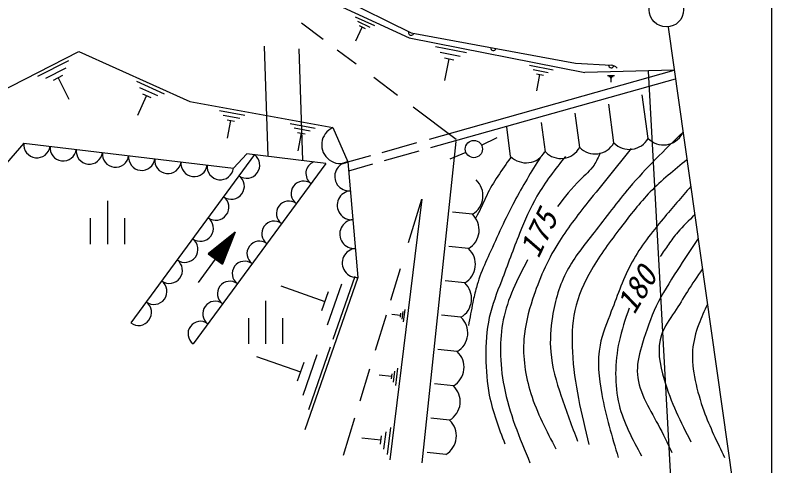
# Model space of a CAD drawing. Units: millimetres, scale not verified. Extents: x 40000 to 680000, y 20000 to 380000.
# Drawn here: x 535156 to 579000, y 259084 to 285195 of the extents above; entities that cross this region are included whole.
import ezdxf
from ezdxf.enums import TextEntityAlignment as Align

# ---------------------------------------------------------------- set-up
doc = ezdxf.new("R2010")
doc.units = ezdxf.units.MM
doc.header["$LTSCALE"] = 1000
for name, color, linetype, lineweight in [('M-BGD', 7, 'Continuous', 25), ('M-BMK-SRVR', 3, 'Continuous', 25), ('M-STR-STRC', 7, 'Continuous', 25), ('M-TTL-BAND', 7, 'Continuous', 25)]:
    doc.layers.add(name, color=color, linetype=linetype, lineweight=lineweight)
doc.styles.add('ＭＳ ゴシック', font='')
doc.styles.get('ＭＳ ゴシック').set_extended_font_data('MS Gothic')

msp = doc.modelspace()

# ---------------------------------------------------------------- linework, layer by layer
at = {"layer": 'M-BGD'}
for p, q in [((552039, 287176), (558099, 284175)), ((552167, 286567), (557986, 283881)), ((554865, 285105), (555985, 284585)), ((551753, 284746), (552999, 283808)), ((554985, 284845), (555715, 284505)), ((555095, 284585), (555435, 284425)), ((554905, 283715), (555265, 284505)), ((558099, 284175), (567631, 282410)), ((557986, 283881), (568169, 281867)), ((549819, 277015), (549612, 283393)), ((551829, 276766), (551618, 283247)), ((559515, 283375), (561305, 283025)), ((533592, 280412), (538851, 283098)), ((538851, 283098), (545285, 280188)), ((553814, 283194), (554907, 282372)), ((559775, 283045), (560945, 282825)), ((536465, 281655), (538275, 282575)), ((560035, 282715), (560575, 282615)), ((560055, 281415), (560305, 282665)), ((567631, 282410), (569691, 282293)), ((536925, 281545), (538105, 282145)), ((559164, 278017), (573347, 282004)), ((564965, 282295), (566325, 282025)), ((565165, 282045), (566045, 281875)), ((573347, 282004), (568169, 281867)), ((537375, 281435), (537925, 281715)), ((538295, 280305), (537655, 281575)), ((555937, 281597), (557310, 280563)), ((559246, 277521), (573418, 281504)), ((565355, 281795), (565765, 281715)), ((565375, 280805), (565565, 281755)), ((569485, 281695), (569875, 281705)), ((569555, 281635), (569805, 281645)), ((569625, 281575), (569735, 281585)), ((569685, 281305), (569685, 281585)), ((542185, 281365), (543785, 280645)), ((542365, 281005), (543405, 280535)), ((542535, 280635), (543015, 280415)), ((542265, 279405), (542775, 280525)), ((545285, 280188), (553566, 278678)), ((571831, 278055), (571495, 280586)), ((558213, 279883), (560708, 278005)), ((569848, 277793), (569549, 280047)), ((546995, 279665), (548465, 279405)), ((547215, 279405), (548175, 279235)), ((567866, 277530), (567603, 279507)), ((547435, 279135), (547875, 279055)), ((547465, 278065), (547655, 279095)), ((551095, 278925), (552545, 278655)), ((565883, 277267), (565658, 278967)), ((551315, 278665), (552255, 278485)), ((553566, 278678), (554438, 276689)), ((563865, 277015), (563640, 278715)), ((551525, 278395), (551955, 278315)), ((551555, 277335), (551745, 278355)), ((562182, 277660), (563078, 278103)), ((535662, 277783), (534411, 276325)), ((535662, 277783), (547803, 276328)), ((556414, 277244), (558431, 277811)), ((560694, 277869), (558714, 259263)), ((549024, 277113), (541853, 267362)), ((548587, 277167), (547803, 276328)), ((553149, 276603), (548587, 277167)), ((556563, 276767), (558561, 277329)), ((561273, 277244), (560351, 276856)), ((554438, 276689), (555758, 277060)), ((554438, 276689), (555021, 270005)), ((553149, 276603), (545465, 266159)), ((554482, 276182), (555889, 276577)), ((558714, 274537), (556867, 259431)), ((557947, 272031), (558714, 274537)), ((540510, 274430), (540510, 271930)), ((561646, 273658), (560497, 273785)), ((539510, 273430), (539510, 271930)), ((541510, 271930), (541510, 273430)), ((545772, 269714), (547900, 272625)), ((547900, 272625), (546342, 271371)), ((547900, 272625), (547178, 270760)), ((547497, 272300), (547713, 272142)), ((547537, 272333), (547732, 272191)), ((547577, 272365), (547751, 272239)), ((547618, 272398), (547769, 272287)), ((547658, 272430), (547788, 272335)), ((547698, 272463), (547807, 272384)), ((547739, 272495), (547825, 272432)), ((547779, 272528), (547844, 272480)), ((547819, 272560), (547863, 272529)), ((547860, 272593), (547881, 272577)), ((546932, 271846), (547452, 271467)), ((546973, 271878), (547470, 271515)), ((547013, 271911), (547489, 271563)), ((547053, 271943), (547508, 271611)), ((547094, 271976), (547526, 271660)), ((547134, 272008), (547545, 271708)), ((547174, 272041), (547564, 271756)), ((547215, 272073), (547582, 271804)), ((547255, 272106), (547601, 271853)), ((547295, 272138), (547620, 271901)), ((547336, 272171), (547638, 271949)), ((547376, 272203), (547657, 271998)), ((547416, 272236), (547676, 272046)), ((547457, 272268), (547694, 272094)), ((546408, 271424), (547209, 270839)), ((546449, 271456), (547227, 270887)), ((546489, 271489), (547246, 270936)), ((546529, 271521), (547265, 270984)), ((546570, 271554), (547283, 271032)), ((546610, 271586), (547302, 271080)), ((546650, 271619), (547321, 271129)), ((546690, 271651), (547339, 271177)), ((546731, 271684), (547358, 271225)), ((546771, 271716), (547377, 271273)), ((546811, 271749), (547396, 271322)), ((546852, 271781), (547414, 271370)), ((546892, 271814), (547433, 271418)), ((561427, 271670), (560287, 271796)), ((546342, 271371), (547178, 270760)), ((546368, 271391), (547190, 270791)), ((556926, 268689), (557483, 270511)), ((555021, 270005), (551944, 261165)), ((554835, 270055), (553555, 266405)), ((561207, 269682), (560077, 269807)), ((550545, 269505), (553105, 268615)), ((554065, 269615), (553235, 267235)), ((553295, 269165), (552905, 268065)), ((549668, 268646), (549668, 266146)), ((557485, 267925), (557465, 267705)), ((557615, 268035), (557555, 267575)), ((557735, 268145), (557645, 267435)), ((548668, 267646), (548668, 266146)), ((550668, 266146), (550668, 267646)), ((556039, 265789), (556663, 267828)), ((556975, 267875), (557475, 267815)), ((560988, 267694), (559866, 267818)), ((553405, 265965), (552145, 262335)), ((560768, 265707), (559656, 265829)), ((549145, 265415), (551685, 264535)), ((552645, 265525), (551825, 263165)), ((551875, 265075), (551495, 263985)), ((555139, 262843), (555707, 264700)), ((556975, 264415), (556935, 264125)), ((557145, 264575), (557065, 263935)), ((557315, 264735), (557195, 263735)), ((556255, 264355), (556955, 264275)), ((560549, 263719), (559446, 263840)), ((554182, 259711), (554839, 261862)), ((560330, 261731), (559235, 261851)), ((556625, 261065), (556505, 260045)), ((556895, 261305), (556705, 259745)), ((555245, 260715), (556335, 260585)), ((556355, 260815), (556305, 260345)), ((560110, 259743), (559025, 259863))]:
    msp.add_line(p, q, dxfattribs=at)
msp.add_circle((561734, 277438), 500, dxfattribs=at)
for centre, radius, start, end in [((558099, 284175), 150, 153.6579, 349.5085), ((562865, 283293), 150, 169.5085, 349.5085), ((569691, 282293), 150, 176.7295, 356.7295), ((569662, 281793), 500, 41.7295, 86.7295), ((554002, 277683), 1086, 113.6716, 293.6716), ((570741, 278668), 1250, 224.4219, 330.6821), ((572724, 278930), 1250, 224.4219, 330.6821), ((536421, 277692), 764, 173.1676, 353.1676), ((537939, 277510), 764, 173.1676, 353.1676), ((568758, 278405), 1250, 224.4219, 330.6821), ((539456, 277328), 764, 173.1676, 353.1676), ((540974, 277146), 764, 173.1676, 353.1676), ((548576, 276504), 756, 233.668, 53.668), ((564758, 277890), 1250, 224.4219, 330.6821), ((566776, 278142), 1250, 224.4219, 330.6821), ((542491, 276964), 764, 173.1676, 353.1676), ((544009, 276782), 764, 173.1676, 353.1676), ((545527, 276601), 764, 173.1676, 353.1676), ((552722, 276023), 720, 112.2519, 233.6566), ((554511, 275854), 839, 94.9841, 274.9841), ((547044, 276419), 764, 173.1676, 353.1676), ((547680, 275285), 756, 233.668, 53.668), ((551868, 274862), 720, 53.6566, 233.6566), ((561011, 274735), 1250, 300.5705, 46.8308), ((554657, 274183), 839, 94.9841, 274.9841), ((546783, 274066), 756, 233.668, 53.668), ((551014, 273702), 720, 53.6566, 233.6566), ((560791, 272747), 1250, 300.5705, 46.8308), ((545887, 272847), 756, 233.668, 53.668), ((550161, 272541), 720, 53.6566, 233.6566), ((554802, 272512), 839, 94.9841, 274.9841), ((544991, 271628), 756, 233.668, 53.668), ((549307, 271381), 720, 53.6566, 233.6566), ((554948, 270841), 839, 94.9841, 274.9841), ((560572, 270759), 1250, 300.5705, 46.8308), ((544094, 270409), 756, 233.668, 53.668), ((548453, 270220), 720, 53.6566, 233.6566), ((543198, 269191), 756, 233.668, 53.668), ((547599, 269060), 720, 53.6566, 233.6566), ((560352, 268771), 1250, 300.5705, 46.8308), ((542301, 267972), 756, 233.668, 53.668), ((546745, 267899), 720, 53.6566, 233.6566), ((545891, 266739), 720, 53.6566, 233.6566), ((560133, 266783), 1250, 300.5705, 46.8308), ((559913, 264795), 1250, 300.5705, 46.8308), ((559694, 262807), 1250, 300.5705, 46.8308), ((559474, 260819), 1250, 300.5705, 46.8308)]:
    msp.add_arc(centre, radius, start, end, dxfattribs=at)
for points, knots in [([(573855, 278421), (572784, 277379), (571713, 276338), (570750, 275206), (570035, 274366), (569380, 273476), (568695, 272600), (568138, 271888), (567561, 271185), (567141, 270394), (566707, 269576), (566439, 268664), (566289, 267737), (566178, 267054), (566130, 266363), (566189, 265682), (566263, 264813), (566511, 263960), (566790, 263125), (567085, 262243), (567414, 261381), (567743, 260519)], [0, 0, 0, 0, 1, 1, 1, 2, 2, 2, 3, 3, 3, 4, 4, 4, 5, 5, 5, 6, 6, 6, 7, 7, 7, 7]), ([(570851, 277462), (570013, 276429), (569175, 275397), (568344, 274354), (567724, 273576), (567108, 272793), (566590, 271948), (565977, 270948), (565501, 269863), (565136, 268740), (564891, 267987), (564696, 267218), (564635, 266434), (564552, 265376), (564715, 264292), (565036, 263276), (565391, 262151), (565940, 261109), (566489, 260068)], [0, 0, 0, 0, 1, 1, 1, 2, 2, 2, 3, 3, 3, 4, 4, 4, 5, 5, 5, 6, 6, 6, 6]), ([(569046, 277211), (568943, 276968), (568839, 276724), (568695, 276510), (568480, 276189), (568174, 275933), (567893, 275657), (567405, 275179), (566991, 274644), (566578, 274109)], [0, 0, 0, 0, 1, 1, 1, 2, 2, 2, 3, 3, 3, 3]), ([(565587, 276961), (565067, 276118), (564547, 275276), (564083, 274404), (563554, 273409), (563097, 272375), (562630, 271346), (562438, 270924), (562245, 270503), (562086, 270069), (562008, 269856), (561938, 269640), (561878, 269421), (561799, 269135), (561737, 268845), (561677, 268554), (561585, 268107), (561499, 267658), (561414, 267210)], [0, 0, 0, 0, 1, 1, 1, 2, 2, 2, 3, 3, 3, 4, 4, 4, 5, 5, 5, 6, 6, 6, 6]), ([(563861, 276934), (563359, 276230), (562857, 275527), (562479, 274755), (562292, 274373), (562136, 273974), (561928, 273602), (561900, 273553), (561872, 273505), (561844, 273456)], [0, 0, 0, 0, 1, 1, 1, 2, 2, 2, 3, 3, 3, 3]), ([(567041, 277011), (566450, 276266), (565859, 275521), (565387, 274705), (564991, 274021), (564678, 273287), (564384, 272549), (564019, 271634), (563685, 270714), (563331, 269792), (563066, 269100), (562790, 268406), (562630, 267687), (562463, 266937), (562422, 266158), (562429, 265381), (562436, 264638), (562486, 263896), (562630, 263176), (562820, 262216), (563176, 261292), (563532, 260368)], [0, 0, 0, 0, 1, 1, 1, 2, 2, 2, 3, 3, 3, 4, 4, 4, 5, 5, 5, 6, 6, 6, 7, 7, 7, 7]), ([(574082, 276814), (573345, 276221), (572608, 275629), (571953, 274956), (571335, 274319), (570790, 273610), (570249, 272900), (569643, 272106), (569042, 271312), (568545, 270444), (568122, 269706), (567773, 268915), (567592, 268088), (567420, 267304), (567399, 266488), (567442, 265682), (567539, 263861), (567967, 262089), (568394, 260318)], [0, 0, 0, 0, 1, 1, 1, 2, 2, 2, 3, 3, 3, 4, 4, 4, 5, 5, 5, 6, 6, 6, 6]), ([(574302, 275262), (573767, 274647), (573232, 274031), (572705, 273402), (572042, 272608), (571391, 271793), (570901, 270895), (570408, 269994), (570076, 269010), (569698, 268038), (569446, 267392), (569173, 266751), (569046, 266083), (568869, 265156), (568971, 264175), (569146, 263226), (569378, 261970), (569738, 260768), (570099, 259566)], [0, 0, 0, 0, 1, 1, 1, 2, 2, 2, 3, 3, 3, 4, 4, 4, 5, 5, 5, 6, 6, 6, 6]), ([(574535, 273622), (574192, 273300), (573850, 272977), (573547, 272620), (573356, 272395), (573181, 272157), (573011, 271915), (572848, 271683), (572690, 271447), (572532, 271211)], [0, 0, 0, 0, 1, 1, 1, 2, 2, 2, 3, 3, 3, 3]), ([(574729, 272251), (574320, 271634), (573912, 271017), (573507, 270394), (573074, 269726), (572645, 269050), (572304, 268339), (571975, 267651), (571727, 266931), (571502, 266183), (571343, 265653), (571195, 265109), (571201, 264579), (571214, 263497), (571867, 262473), (572404, 261471), (572694, 260932), (572950, 260400), (573207, 259867)], [0, 0, 0, 0, 1, 1, 1, 2, 2, 2, 3, 3, 3, 4, 4, 4, 5, 5, 5, 6, 6, 6, 6]), ([(564846, 271016), (564261, 269887), (563676, 268757), (563432, 267537), (563314, 266948), (563275, 266339), (563281, 265732), (563288, 265040), (563354, 264351), (563482, 263677), (563771, 262155), (564378, 260711), (564986, 259266)], [0, 0, 0, 0, 1, 1, 1, 2, 2, 2, 3, 3, 3, 4, 4, 4, 4]), ([(574979, 270490), (574682, 270060), (574386, 269630), (574109, 269191), (573857, 268793), (573621, 268387), (573357, 267988), (573077, 267564), (572766, 267147), (572605, 266684), (572326, 265883), (572497, 264946), (572755, 264078), (573144, 262771), (573726, 261620), (574309, 260469)], [0, 0, 0, 0, 1, 1, 1, 2, 2, 2, 3, 3, 3, 4, 4, 4, 5, 5, 5, 5]), ([(575268, 268447), (575088, 268065), (574908, 267683), (574760, 267286), (574581, 266802), (574449, 266295), (574410, 265782), (574365, 265198), (574441, 264606), (574560, 264028), (574684, 263429), (574854, 262844), (575061, 262273), (575398, 261347), (575831, 260456), (576264, 259566)], [0, 0, 0, 0, 1, 1, 1, 2, 2, 2, 3, 3, 3, 4, 4, 4, 5, 5, 5, 5]), ([(570729, 268224), (570510, 267583), (570291, 266942), (570149, 266283), (570017, 265676), (569950, 265054), (569948, 264429), (569946, 263820), (570005, 263209), (570149, 262624), (570404, 261583), (570928, 260625), (571452, 259667)], [0, 0, 0, 0, 1, 1, 1, 2, 2, 2, 3, 3, 3, 4, 4, 4, 4])]:
    msp.add_open_spline(points, degree=3, knots=knots, dxfattribs=at)
at = {"layer": 'M-BMK-SRVR'}
msp.add_line((572992, 284507), (578447, 246020), dxfattribs=at)
msp.add_circle((572889, 285508), 1000, dxfattribs=at)
at = {"layer": 'M-STR-STRC'}
msp.add_line((571842, 281944), (573612, 249640), dxfattribs=at)
at = {"layer": 'M-TTL-BAND'}
msp.add_line((579000, 20000), (579000, 370000), dxfattribs=at)

# ---------------------------------------------------------------- texts
at = {"layer": 'M-BGD', "style": 'ＭＳ ゴシック', "oblique": 15}
for s, rotation, p in [('175', 64.036, (565826, 270872)), ('180', 58.671, (571359, 267589))]:
    msp.add_text(s, height=1320, rotation=rotation, dxfattribs=at).set_placement(p, align=Align.BOTTOM_LEFT)

doc.saveas('drawing.dxf')
